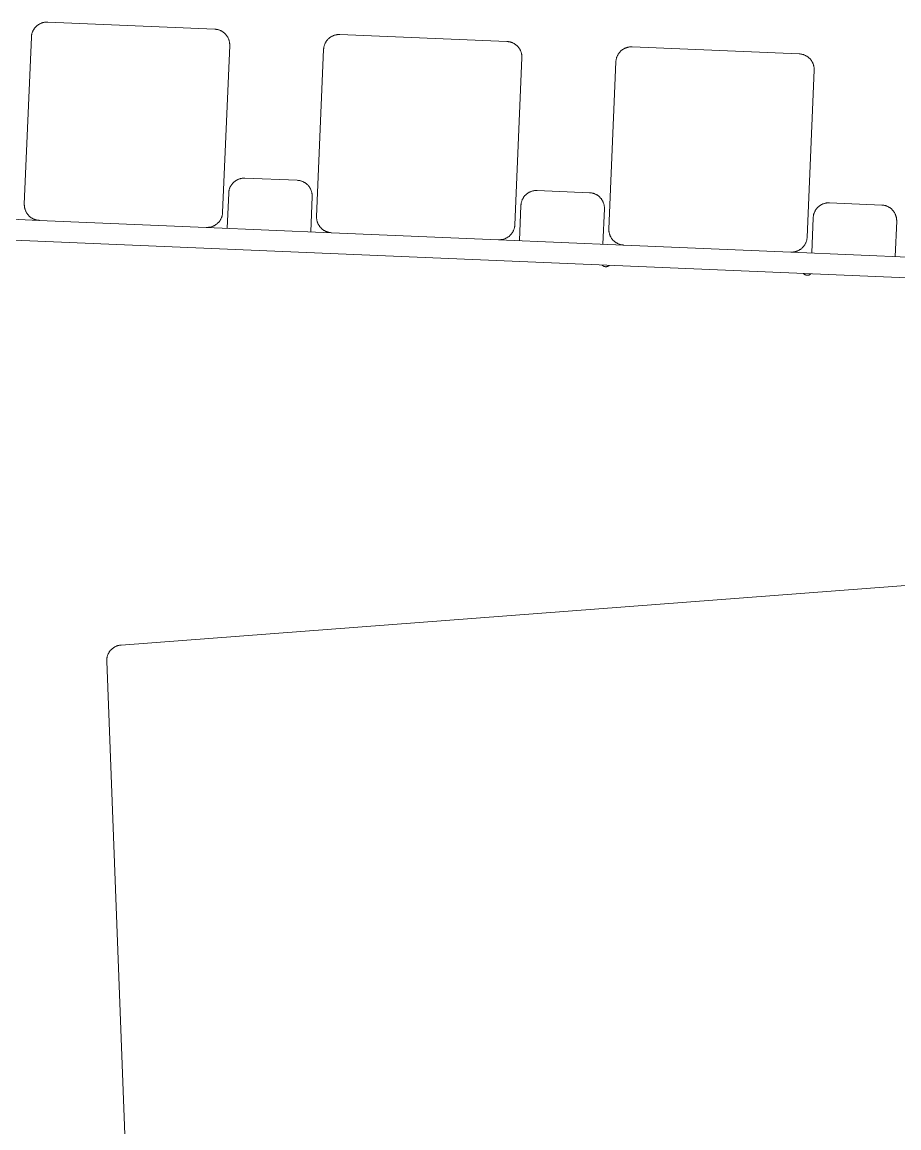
# Model space of a CAD drawing. Header units: inches. Extents: x -12 to 193, y -19 to 105.
# Drawn here: x 174.44 to 181.04, y 96.59 to 104.93 of the extents above; entities that cross this region are included whole.
import ezdxf

# ---------------------------------------------------------------- set-up
doc = ezdxf.new("R2010")
doc.units = ezdxf.units.IN
doc.layers.add('ZANO_R', color=7, linetype='Continuous', lineweight=0)

msp = doc.modelspace()

# ---------------------------------------------------------------- linework, layer by layer
at = {"layer": 'ZANO_R'}
for p, q in [((174.53592, 104.88572), (174.53864, 104.88869)), ((174.53864, 104.88869), (174.54147, 104.89156)), ((174.54147, 104.89156), (174.54439, 104.89434)), ((174.54439, 104.89434), (174.54741, 104.89702)), ((174.54741, 104.89702), (174.55051, 104.89959)), ((174.55051, 104.89959), (174.5537, 104.90206)), ((174.5537, 104.90206), (174.55698, 104.90442)), ((174.55698, 104.90442), (174.56033, 104.90666)), ((174.56033, 104.90666), (174.56376, 104.90878)), ((174.56376, 104.90878), (174.56725, 104.91079)), ((174.56725, 104.91079), (174.57082, 104.91268)), ((174.57082, 104.91268), (174.57445, 104.91444)), ((174.57445, 104.91444), (174.57813, 104.91608)), ((174.57813, 104.91608), (174.58187, 104.9176)), ((174.58187, 104.9176), (174.58566, 104.91898)), ((174.58566, 104.91898), (174.58949, 104.92024)), ((174.58949, 104.92024), (174.59336, 104.92136)), ((174.59336, 104.92136), (174.59727, 104.92235)), ((174.59727, 104.92235), (174.60121, 104.92321)), ((174.60121, 104.92321), (174.60518, 104.92393)), ((174.60518, 104.92393), (174.60917, 104.92451)), ((174.60917, 104.92451), (174.61318, 104.92496)), ((174.61318, 104.92496), (174.6172, 104.92527)), ((174.6172, 104.92527), (174.62123, 104.92544)), ((174.62123, 104.92544), (174.62526, 104.92548)), ((174.62526, 104.92548), (174.62929, 104.92538)), ((174.62929, 104.92538), (175.88801, 104.87218)), ((174.4531, 103.55364), (174.5063, 104.81236)), ((174.5063, 104.81236), (174.50654, 104.81639)), ((174.50654, 104.81639), (174.50692, 104.8204)), ((174.50692, 104.8204), (174.50743, 104.8244)), ((174.50743, 104.8244), (174.50808, 104.82838)), ((174.50808, 104.82838), (174.50887, 104.83234)), ((174.50887, 104.83234), (174.50979, 104.83627)), ((174.50979, 104.83627), (174.51084, 104.84016)), ((174.51084, 104.84016), (174.51202, 104.84401)), ((174.51202, 104.84401), (174.51334, 104.84783)), ((174.51334, 104.84783), (174.51479, 104.85159)), ((174.51479, 104.85159), (174.51636, 104.85531)), ((174.51636, 104.85531), (174.51806, 104.85896)), ((174.51806, 104.85896), (174.51988, 104.86256)), ((174.51988, 104.86256), (174.52183, 104.86609)), ((174.52183, 104.86609), (174.52389, 104.86956)), ((174.52389, 104.86956), (174.52607, 104.87295)), ((174.52607, 104.87295), (174.52837, 104.87627)), ((174.52837, 104.87627), (174.53078, 104.8795)), ((174.53078, 104.8795), (174.53329, 104.88265)), ((174.53329, 104.88265), (174.53592, 104.88572)), ((175.88801, 104.87218), (175.89204, 104.87194)), ((175.89204, 104.87194), (175.89605, 104.87156)), ((175.89605, 104.87156), (175.90005, 104.87105)), ((175.90005, 104.87105), (175.90403, 104.8704)), ((175.90403, 104.8704), (175.90799, 104.86962)), ((175.90799, 104.86962), (175.91192, 104.8687)), ((175.91192, 104.8687), (175.91581, 104.86764)), ((175.91581, 104.86764), (175.91966, 104.86646)), ((175.91966, 104.86646), (175.92348, 104.86514)), ((175.92348, 104.86514), (175.92724, 104.8637)), ((175.92724, 104.8637), (175.93096, 104.86212)), ((175.93096, 104.86212), (175.93461, 104.86042)), ((175.93461, 104.86042), (175.93821, 104.8586)), ((175.93821, 104.8586), (175.94174, 104.85666)), ((175.94174, 104.85666), (175.94521, 104.85459)), ((175.94521, 104.85459), (175.9486, 104.85241)), ((175.9486, 104.85241), (175.95192, 104.85011)), ((175.95192, 104.85011), (175.95515, 104.84771)), ((175.95515, 104.84771), (175.9583, 104.84519)), ((175.9583, 104.84519), (175.96137, 104.84257)), ((175.96137, 104.84257), (175.96434, 104.83984)), ((175.96434, 104.83984), (175.96721, 104.83701)), ((175.96721, 104.83701), (175.96999, 104.83409)), ((175.96999, 104.83409), (175.97267, 104.83107)), ((175.97267, 104.83107), (175.97524, 104.82797)), ((175.97524, 104.82797), (175.97771, 104.82478)), ((175.97771, 104.82478), (175.98007, 104.8215)), ((175.98007, 104.8215), (175.98231, 104.81815)), ((175.98231, 104.81815), (175.98443, 104.81472)), ((175.98443, 104.81472), (175.98644, 104.81123)), ((175.98644, 104.81123), (175.98833, 104.80766)), ((175.98833, 104.80766), (175.99009, 104.80404)), ((176.75016, 104.80392), (176.75327, 104.80649)), ((176.75327, 104.80649), (176.75646, 104.80896)), ((176.75646, 104.80896), (176.75973, 104.81132)), ((176.75973, 104.81132), (176.76309, 104.81356)), ((176.76309, 104.81356), (176.76651, 104.81568)), ((176.76651, 104.81568), (176.77001, 104.81769)), ((176.77001, 104.81769), (176.77358, 104.81958)), ((176.77358, 104.81958), (176.7772, 104.82134)), ((176.7772, 104.82134), (176.78089, 104.82298)), ((176.78089, 104.82298), (176.78462, 104.8245)), ((176.78462, 104.8245), (176.78841, 104.82588)), ((176.78841, 104.82588), (176.79225, 104.82714)), ((176.79225, 104.82714), (176.79612, 104.82826)), ((176.79612, 104.82826), (176.80003, 104.82925)), ((176.80003, 104.82925), (176.80397, 104.83011)), ((176.80397, 104.83011), (176.80794, 104.83083)), ((176.80794, 104.83083), (176.81193, 104.83141)), ((176.81193, 104.83141), (176.81594, 104.83186)), ((176.81594, 104.83186), (176.81996, 104.83217)), ((176.81996, 104.83217), (176.82399, 104.83235)), ((176.82399, 104.83235), (176.82802, 104.83238)), ((176.82802, 104.83238), (176.83205, 104.83228)), ((176.83205, 104.83228), (178.09077, 104.77908)), ((176.00103, 104.74919), (175.94783, 103.49047)), ((175.99009, 104.80404), (175.99173, 104.80035)), ((175.99173, 104.80035), (175.99325, 104.79661)), ((175.99325, 104.79661), (175.99463, 104.79283)), ((175.99463, 104.79283), (175.99589, 104.78899)), ((175.99589, 104.78899), (175.99701, 104.78512)), ((175.99701, 104.78512), (175.998, 104.78121)), ((175.998, 104.78121), (175.99886, 104.77727)), ((175.99886, 104.77727), (175.99958, 104.7733)), ((175.99958, 104.7733), (176.00016, 104.76931)), ((176.00016, 104.76931), (176.00061, 104.7653)), ((176.00061, 104.7653), (176.00092, 104.76128)), ((176.00092, 104.76128), (176.0011, 104.75725)), ((176.00113, 104.75322), (176.00103, 104.74919)), ((176.0011, 104.75725), (176.00113, 104.75322)), ((176.70906, 104.71926), (176.7093, 104.72329)), ((176.7093, 104.72329), (176.70967, 104.7273)), ((176.70967, 104.7273), (176.71019, 104.7313)), ((176.71019, 104.7313), (176.71084, 104.73528)), ((176.71084, 104.73528), (176.71162, 104.73924)), ((176.71162, 104.73924), (176.71254, 104.74317)), ((176.71254, 104.74317), (176.71359, 104.74706)), ((176.71359, 104.74706), (176.71478, 104.75091)), ((176.71478, 104.75091), (176.7161, 104.75473)), ((176.7161, 104.75473), (176.71754, 104.75849)), ((176.71754, 104.75849), (176.71912, 104.76221)), ((176.71912, 104.76221), (176.72082, 104.76586)), ((176.72082, 104.76586), (176.72264, 104.76946)), ((176.72264, 104.76946), (176.72458, 104.77299)), ((176.72458, 104.77299), (176.72665, 104.77646)), ((176.72665, 104.77646), (176.72883, 104.77985)), ((176.72883, 104.77985), (176.73113, 104.78317)), ((176.73113, 104.78317), (176.73353, 104.7864)), ((176.73353, 104.7864), (176.73605, 104.78955)), ((176.73605, 104.78955), (176.73867, 104.79262)), ((176.73867, 104.79262), (176.7414, 104.79559)), ((176.7414, 104.79559), (176.74423, 104.79846)), ((176.74423, 104.79846), (176.74715, 104.80124)), ((176.74715, 104.80124), (176.75016, 104.80392)), ((178.09077, 104.77908), (178.09479, 104.77884)), ((178.09479, 104.77884), (178.09881, 104.77846)), ((178.09881, 104.77846), (178.10281, 104.77795)), ((178.10281, 104.77795), (178.10679, 104.7773)), ((178.10679, 104.7773), (178.11075, 104.77652)), ((178.11075, 104.77652), (178.11467, 104.7756)), ((178.11467, 104.7756), (178.11857, 104.77454)), ((178.11857, 104.77454), (178.12242, 104.77336)), ((178.12242, 104.77336), (178.12623, 104.77204)), ((178.12623, 104.77204), (178.13, 104.7706)), ((178.13, 104.7706), (178.13371, 104.76902)), ((178.13371, 104.76902), (178.13737, 104.76732)), ((178.13737, 104.76732), (178.14097, 104.7655)), ((178.14097, 104.7655), (178.1445, 104.76356)), ((178.1445, 104.76356), (178.14796, 104.76149)), ((178.14796, 104.76149), (178.15136, 104.75931)), ((178.15136, 104.75931), (178.15467, 104.75701)), ((178.15467, 104.75701), (178.15791, 104.75461)), ((178.15791, 104.75461), (178.16106, 104.75209)), ((178.16106, 104.75209), (178.16412, 104.74947)), ((178.16412, 104.74947), (178.16709, 104.74674)), ((178.16709, 104.74674), (178.16997, 104.74391)), ((178.16997, 104.74391), (178.17275, 104.74099)), ((178.17275, 104.74099), (178.17543, 104.73797)), ((178.17543, 104.73797), (178.178, 104.73487)), ((178.178, 104.73487), (178.18047, 104.73168)), ((178.18047, 104.73168), (178.18282, 104.7284)), ((178.18282, 104.7284), (178.18506, 104.72505)), ((178.18506, 104.72505), (178.18719, 104.72162)), ((178.18719, 104.72162), (178.1892, 104.71813)), ((178.96584, 104.72046), (178.96927, 104.72258)), ((178.96927, 104.72258), (178.97277, 104.72459)), ((178.97277, 104.72459), (178.97633, 104.72648)), ((178.97633, 104.72648), (178.97996, 104.72824)), ((178.97996, 104.72824), (178.98364, 104.72988)), ((178.98364, 104.72988), (178.98738, 104.7314)), ((178.98738, 104.7314), (178.99117, 104.73278)), ((178.99117, 104.73278), (178.995, 104.73404)), ((178.995, 104.73404), (178.99888, 104.73516)), ((178.99888, 104.73516), (179.00279, 104.73615)), ((179.00279, 104.73615), (179.00673, 104.73701)), ((179.00673, 104.73701), (179.01069, 104.73773)), ((179.01069, 104.73773), (179.01468, 104.73831)), ((179.01468, 104.73831), (179.01869, 104.73876)), ((179.01869, 104.73876), (179.02271, 104.73907)), ((179.02271, 104.73907), (179.02674, 104.73925)), ((179.02674, 104.73925), (179.03078, 104.73928)), ((179.03078, 104.73928), (179.03481, 104.73918)), ((179.03481, 104.73918), (180.29353, 104.68598)), ((176.65586, 103.46054), (176.70906, 104.71926)), ((178.20379, 104.65609), (178.15059, 103.39737)), ((178.1892, 104.71813), (178.19109, 104.71456)), ((178.19109, 104.71456), (178.19285, 104.71094)), ((178.19285, 104.71094), (178.19449, 104.70725)), ((178.19449, 104.70725), (178.196, 104.70351)), ((178.196, 104.70351), (178.19739, 104.69973)), ((178.19739, 104.69973), (178.19864, 104.69589)), ((178.19864, 104.69589), (178.19977, 104.69202)), ((178.19977, 104.69202), (178.20076, 104.68811)), ((178.20076, 104.68811), (178.20161, 104.68417)), ((178.20161, 104.68417), (178.20233, 104.6802)), ((178.20233, 104.6802), (178.20292, 104.67621)), ((178.20292, 104.67621), (178.20337, 104.6722)), ((178.20337, 104.6722), (178.20368, 104.66818)), ((178.20368, 104.66818), (178.20385, 104.66415)), ((178.20389, 104.66012), (178.20379, 104.65609)), ((178.20385, 104.66415), (178.20389, 104.66012)), ((178.91243, 104.6342), (178.91294, 104.6382)), ((178.91294, 104.6382), (178.91359, 104.64218)), ((178.91359, 104.64218), (178.91438, 104.64614)), ((178.91438, 104.64614), (178.9153, 104.65007)), ((178.9153, 104.65007), (178.91635, 104.65396)), ((178.91635, 104.65396), (178.91754, 104.65781)), ((178.91754, 104.65781), (178.91885, 104.66163)), ((178.91885, 104.66163), (178.9203, 104.66539)), ((178.9203, 104.66539), (178.92187, 104.66911)), ((178.92187, 104.66911), (178.92357, 104.67276)), ((178.92357, 104.67276), (178.92539, 104.67636)), ((178.92539, 104.67636), (178.92734, 104.67989)), ((178.92734, 104.67989), (178.9294, 104.68336)), ((178.9294, 104.68336), (178.93159, 104.68675)), ((178.93159, 104.68675), (178.93388, 104.69007)), ((178.93388, 104.69007), (178.93629, 104.6933)), ((178.93629, 104.6933), (178.93881, 104.69645)), ((178.93881, 104.69645), (178.94143, 104.69952)), ((178.94143, 104.69952), (178.94416, 104.70249)), ((178.94416, 104.70249), (178.94698, 104.70536)), ((178.94698, 104.70536), (178.9499, 104.70814)), ((178.9499, 104.70814), (178.95292, 104.71082)), ((178.95292, 104.71082), (178.95603, 104.71339)), ((178.95603, 104.71339), (178.95922, 104.71586)), ((178.95922, 104.71586), (178.96249, 104.71822)), ((178.96249, 104.71822), (178.96584, 104.72046)), ((180.29353, 104.68598), (180.29755, 104.68574)), ((180.29755, 104.68574), (180.30157, 104.68536)), ((180.30157, 104.68536), (180.30557, 104.68485)), ((180.30557, 104.68485), (180.30955, 104.6842)), ((180.30955, 104.6842), (180.3135, 104.68342)), ((180.3135, 104.68342), (180.31743, 104.6825)), ((180.31743, 104.6825), (180.32132, 104.68144)), ((180.32132, 104.68144), (180.32518, 104.68026)), ((180.32518, 104.68026), (180.32899, 104.67894)), ((180.32899, 104.67894), (180.33275, 104.6775)), ((180.33275, 104.6775), (180.33647, 104.67592)), ((180.33647, 104.67592), (180.34013, 104.67422)), ((180.34013, 104.67422), (180.34372, 104.6724)), ((180.34372, 104.6724), (180.34726, 104.67046)), ((180.34726, 104.67046), (180.35072, 104.66839)), ((180.35072, 104.66839), (180.35411, 104.66621)), ((180.35411, 104.66621), (180.35743, 104.66391)), ((180.35743, 104.66391), (180.36066, 104.66151)), ((180.36066, 104.66151), (180.36381, 104.65899)), ((180.36381, 104.65899), (180.36688, 104.65637)), ((180.36688, 104.65637), (180.36985, 104.65364)), ((180.36985, 104.65364), (180.37273, 104.65081)), ((180.37273, 104.65081), (180.37551, 104.64789)), ((180.37551, 104.64789), (180.37818, 104.64487)), ((180.37818, 104.64487), (180.38076, 104.64177)), ((180.38076, 104.64177), (180.38322, 104.63858)), ((180.38322, 104.63858), (180.38558, 104.6353)), ((178.85862, 103.36744), (178.91182, 104.62616)), ((178.91182, 104.62616), (178.91205, 104.63019)), ((178.91205, 104.63019), (178.91243, 104.6342)), ((180.40654, 104.56299), (180.35334, 103.30427)), ((180.38558, 104.6353), (180.38782, 104.63195)), ((180.38782, 104.63195), (180.38995, 104.62852)), ((180.38995, 104.62852), (180.39196, 104.62503)), ((180.39196, 104.62503), (180.39384, 104.62146)), ((180.39384, 104.62146), (180.39561, 104.61784)), ((180.39561, 104.61784), (180.39725, 104.61415)), ((180.39725, 104.61415), (180.39876, 104.61041)), ((180.39876, 104.61041), (180.40015, 104.60663)), ((180.40015, 104.60663), (180.4014, 104.60279)), ((180.4014, 104.60279), (180.40252, 104.59892)), ((180.40252, 104.59892), (180.40351, 104.59501)), ((180.40351, 104.59501), (180.40437, 104.59107)), ((180.40437, 104.59107), (180.40509, 104.5871)), ((180.40509, 104.5871), (180.40567, 104.58311)), ((180.40567, 104.58311), (180.40612, 104.5791)), ((180.40612, 104.5791), (180.40643, 104.57508)), ((180.40643, 104.57508), (180.40661, 104.57105)), ((180.40664, 104.56702), (180.40654, 104.56299)), ((180.40661, 104.57105), (180.40664, 104.56702)), ((176.03578, 103.72195), (176.03268, 103.71927)), ((176.03898, 103.72452), (176.03578, 103.72195)), ((176.04226, 103.72698), (176.03898, 103.72452)), ((176.04563, 103.72932), (176.04226, 103.72698)), ((176.04908, 103.73155), (176.04563, 103.72932)), ((176.0526, 103.73365), (176.04908, 103.73155)), ((176.05619, 103.73563), (176.0526, 103.73365)), ((176.05985, 103.73749), (176.05619, 103.73563)), ((176.06358, 103.73921), (176.05985, 103.73749)), ((176.06736, 103.74081), (176.06358, 103.73921)), ((176.07119, 103.74227), (176.06736, 103.74081)), ((176.07507, 103.7436), (176.07119, 103.74227)), ((176.079, 103.7448), (176.07507, 103.7436)), ((176.08296, 103.74585), (176.079, 103.7448)), ((176.08696, 103.74677), (176.08296, 103.74585)), ((176.09099, 103.74755), (176.08696, 103.74677)), ((176.09504, 103.74819), (176.09099, 103.74755)), ((176.09911, 103.74869), (176.09504, 103.74819)), ((176.1032, 103.74904), (176.09911, 103.74869)), ((176.1073, 103.74926), (176.1032, 103.74904)), ((176.1114, 103.74933), (176.1073, 103.74926)), ((176.1114, 103.74933), (176.11389, 103.7493)), ((176.11389, 103.7493), (176.11639, 103.74922)), ((176.50974, 103.7326), (176.11639, 103.74922)), ((176.51376, 103.73236), (176.50974, 103.7326)), ((176.51778, 103.73198), (176.51376, 103.73236)), ((176.52178, 103.73147), (176.51778, 103.73198)), ((176.52576, 103.73082), (176.52178, 103.73147)), ((176.52971, 103.73004), (176.52576, 103.73082)), ((176.53364, 103.72912), (176.52971, 103.73004)), ((176.53753, 103.72806), (176.53364, 103.72912)), ((176.54139, 103.72688), (176.53753, 103.72806)), ((176.5452, 103.72556), (176.54139, 103.72688)), ((176.54897, 103.72412), (176.5452, 103.72556)), ((176.55268, 103.72254), (176.54897, 103.72412)), ((176.55634, 103.72084), (176.55268, 103.72254)), ((176.55993, 103.71902), (176.55634, 103.72084)), ((175.99364, 103.6403), (175.99339, 103.63621)), ((175.99403, 103.64439), (175.99364, 103.6403)), ((175.99455, 103.64846), (175.99403, 103.64439)), ((175.99522, 103.6525), (175.99455, 103.64846)), ((175.99603, 103.65653), (175.99522, 103.6525)), ((175.99698, 103.66052), (175.99603, 103.65653)), ((175.99807, 103.66447), (175.99698, 103.66052)), ((175.99929, 103.66839), (175.99807, 103.66447)), ((176.00065, 103.67226), (175.99929, 103.66839)), ((176.00214, 103.67608), (176.00065, 103.67226)), ((176.00377, 103.67985), (176.00214, 103.67608)), ((176.00552, 103.68356), (176.00377, 103.67985)), ((176.0074, 103.68721), (176.00552, 103.68356)), ((176.00941, 103.69079), (176.0074, 103.68721)), ((176.01154, 103.69429), (176.00941, 103.69079)), ((176.01379, 103.69772), (176.01154, 103.69429)), ((176.01616, 103.70107), (176.01379, 103.69772)), ((176.01864, 103.70434), (176.01616, 103.70107)), ((176.02124, 103.70752), (176.01864, 103.70434)), ((176.02394, 103.7106), (176.02124, 103.70752)), ((176.02675, 103.71359), (176.02394, 103.7106)), ((176.02967, 103.71648), (176.02675, 103.71359)), ((176.03268, 103.71927), (176.02967, 103.71648)), ((176.56347, 103.71707), (176.55993, 103.71902)), ((176.56693, 103.71501), (176.56347, 103.71707)), ((176.57032, 103.71283), (176.56693, 103.71501)), ((176.57364, 103.71053), (176.57032, 103.71283)), ((176.57687, 103.70812), (176.57364, 103.71053)), ((176.58003, 103.70561), (176.57687, 103.70812)), ((176.58309, 103.70298), (176.58003, 103.70561)), ((176.58606, 103.70026), (176.58309, 103.70298)), ((176.58894, 103.69743), (176.58606, 103.70026)), ((176.59172, 103.69451), (176.58894, 103.69743)), ((176.5944, 103.69149), (176.59172, 103.69451)), ((176.59697, 103.68839), (176.5944, 103.69149)), ((176.59943, 103.6852), (176.59697, 103.68839)), ((176.60179, 103.68192), (176.59943, 103.6852)), ((176.60403, 103.67857), (176.60179, 103.68192)), ((176.60616, 103.67514), (176.60403, 103.67857)), ((176.60817, 103.67165), (176.60616, 103.67514)), ((176.61005, 103.66808), (176.60817, 103.67165)), ((176.61182, 103.66446), (176.61005, 103.66808)), ((176.61346, 103.66077), (176.61182, 103.66446)), ((176.61497, 103.65703), (176.61346, 103.66077)), ((176.61636, 103.65325), (176.61497, 103.65703)), ((176.61761, 103.64941), (176.61636, 103.65325)), ((176.61873, 103.64554), (176.61761, 103.64941)), ((176.61972, 103.64163), (176.61873, 103.64554)), ((176.62058, 103.63769), (176.61972, 103.64163)), ((176.6213, 103.63372), (176.62058, 103.63769)), ((178.25183, 103.63845), (178.24839, 103.63622)), ((178.25536, 103.64055), (178.25183, 103.63845)), ((178.25895, 103.64253), (178.25536, 103.64055)), ((178.26261, 103.64439), (178.25895, 103.64253)), ((178.26633, 103.64611), (178.26261, 103.64439)), ((178.27011, 103.64771), (178.26633, 103.64611)), ((178.27395, 103.64917), (178.27011, 103.64771)), ((178.27783, 103.6505), (178.27395, 103.64917)), ((178.28175, 103.6517), (178.27783, 103.6505)), ((178.28572, 103.65275), (178.28175, 103.6517)), ((178.28972, 103.65367), (178.28572, 103.65275)), ((178.29374, 103.65445), (178.28972, 103.65367)), ((178.2978, 103.65509), (178.29374, 103.65445)), ((178.30187, 103.65559), (178.2978, 103.65509)), ((178.30596, 103.65594), (178.30187, 103.65559)), ((178.31005, 103.65616), (178.30596, 103.65594)), ((178.31416, 103.65623), (178.31005, 103.65616)), ((178.31416, 103.65623), (178.31665, 103.6562)), ((178.31665, 103.6562), (178.31914, 103.65612)), ((178.71249, 103.6395), (178.31914, 103.65612)), ((178.71652, 103.63926), (178.71249, 103.6395)), ((178.72053, 103.63888), (178.71652, 103.63926)), ((178.72453, 103.63837), (178.72053, 103.63888)), ((178.72851, 103.63772), (178.72453, 103.63837)), ((178.73247, 103.63694), (178.72851, 103.63772)), ((175.99339, 103.63621), (175.98218, 103.3708)), ((176.61154, 103.3442), (176.62275, 103.60961)), ((176.62189, 103.62973), (176.6213, 103.63372)), ((176.62233, 103.62572), (176.62189, 103.62973)), ((176.62265, 103.6217), (176.62233, 103.62572)), ((176.62282, 103.61767), (176.62265, 103.6217)), ((176.62275, 103.60961), (176.62286, 103.61364)), ((176.62286, 103.61364), (176.62282, 103.61767)), ((178.19731, 103.55536), (178.19678, 103.55129)), ((178.19798, 103.5594), (178.19731, 103.55536)), ((178.19879, 103.56343), (178.19798, 103.5594)), ((178.19974, 103.56742), (178.19879, 103.56343)), ((178.20082, 103.57137), (178.19974, 103.56742)), ((178.20205, 103.57529), (178.20082, 103.57137)), ((178.20341, 103.57916), (178.20205, 103.57529)), ((178.2049, 103.58298), (178.20341, 103.57916)), ((178.20652, 103.58675), (178.2049, 103.58298)), ((178.20828, 103.59046), (178.20652, 103.58675)), ((178.21016, 103.59411), (178.20828, 103.59046)), ((178.21217, 103.59769), (178.21016, 103.59411)), ((178.2143, 103.60119), (178.21217, 103.59769)), ((178.21655, 103.60462), (178.2143, 103.60119)), ((178.21892, 103.60797), (178.21655, 103.60462)), ((178.2214, 103.61124), (178.21892, 103.60797)), ((178.224, 103.61442), (178.2214, 103.61124)), ((178.2267, 103.6175), (178.224, 103.61442)), ((178.22951, 103.62049), (178.2267, 103.6175)), ((178.23242, 103.62338), (178.22951, 103.62049)), ((178.23543, 103.62617), (178.23242, 103.62338)), ((178.23854, 103.62885), (178.23543, 103.62617)), ((178.24174, 103.63142), (178.23854, 103.62885)), ((178.24502, 103.63388), (178.24174, 103.63142)), ((178.24839, 103.63622), (178.24502, 103.63388)), ((178.7364, 103.63602), (178.73247, 103.63694)), ((178.74029, 103.63496), (178.7364, 103.63602)), ((178.74415, 103.63378), (178.74029, 103.63496)), ((178.74796, 103.63246), (178.74415, 103.63378)), ((178.75172, 103.63102), (178.74796, 103.63246)), ((178.75544, 103.62944), (178.75172, 103.63102)), ((178.75909, 103.62774), (178.75544, 103.62944)), ((178.76269, 103.62592), (178.75909, 103.62774)), ((178.76622, 103.62397), (178.76269, 103.62592)), ((178.76969, 103.62191), (178.76622, 103.62397)), ((178.77308, 103.61973), (178.76969, 103.62191)), ((178.7764, 103.61743), (178.77308, 103.61973)), ((178.77963, 103.61502), (178.7764, 103.61743)), ((178.78278, 103.61251), (178.77963, 103.61502)), ((178.78585, 103.60988), (178.78278, 103.61251)), ((178.78882, 103.60716), (178.78585, 103.60988)), ((178.7917, 103.60433), (178.78882, 103.60716)), ((178.79447, 103.60141), (178.7917, 103.60433)), ((178.79715, 103.59839), (178.79447, 103.60141)), ((178.79972, 103.59529), (178.79715, 103.59839)), ((178.80219, 103.5921), (178.79972, 103.59529)), ((178.80455, 103.58882), (178.80219, 103.5921)), ((178.80679, 103.58547), (178.80455, 103.58882)), ((178.80891, 103.58204), (178.80679, 103.58547)), ((178.81092, 103.57855), (178.80891, 103.58204)), ((178.81281, 103.57498), (178.81092, 103.57855)), ((178.81457, 103.57136), (178.81281, 103.57498)), ((178.81621, 103.56767), (178.81457, 103.57136)), ((178.81773, 103.56393), (178.81621, 103.56767)), ((178.81911, 103.56015), (178.81773, 103.56393)), ((178.82037, 103.55631), (178.81911, 103.56015)), ((178.82149, 103.55244), (178.82037, 103.55631)), ((180.47287, 103.55461), (180.46909, 103.55301)), ((180.4767, 103.55607), (180.47287, 103.55461)), ((180.48058, 103.5574), (180.4767, 103.55607)), ((180.48451, 103.5586), (180.48058, 103.5574)), ((180.48847, 103.55965), (180.48451, 103.5586)), ((180.49247, 103.56057), (180.48847, 103.55965)), ((180.4965, 103.56135), (180.49247, 103.56057)), ((180.50055, 103.56199), (180.4965, 103.56135)), ((180.50463, 103.56249), (180.50055, 103.56199)), ((180.50871, 103.56284), (180.50463, 103.56249)), ((180.51281, 103.56306), (180.50871, 103.56284)), ((180.51691, 103.56313), (180.51281, 103.56306)), ((180.51691, 103.56313), (180.51941, 103.5631)), ((180.51941, 103.5631), (180.5219, 103.56302)), ((180.91525, 103.5464), (180.5219, 103.56302)), ((174.5635, 103.43076), (173.6247, 103.47044)), ((174.453, 103.54961), (174.4531, 103.55364)), ((174.45304, 103.54558), (174.453, 103.54961)), ((174.45321, 103.54155), (174.45304, 103.54558)), ((174.45352, 103.53753), (174.45321, 103.54155)), ((174.45397, 103.53352), (174.45352, 103.53753)), ((174.45456, 103.52953), (174.45397, 103.53352)), ((174.45528, 103.52556), (174.45456, 103.52953)), ((174.45613, 103.52162), (174.45528, 103.52556)), ((174.45712, 103.51771), (174.45613, 103.52162)), ((174.45825, 103.51384), (174.45712, 103.51771)), ((174.4595, 103.51001), (174.45825, 103.51384)), ((174.46088, 103.50622), (174.4595, 103.51001)), ((174.4624, 103.50248), (174.46088, 103.50622)), ((174.46404, 103.4988), (174.4624, 103.50248)), ((174.4658, 103.49517), (174.46404, 103.4988)), ((174.46769, 103.4916), (174.4658, 103.49517)), ((174.4697, 103.48811), (174.46769, 103.4916)), ((174.47182, 103.48468), (174.4697, 103.48811)), ((174.47407, 103.48133), (174.47182, 103.48468)), ((174.47642, 103.47805), (174.47407, 103.48133)), ((174.47889, 103.47486), (174.47642, 103.47805)), ((174.48146, 103.47176), (174.47889, 103.47486)), ((174.48414, 103.46874), (174.48146, 103.47176)), ((175.94527, 103.47049), (175.94435, 103.46656)), ((175.94605, 103.47445), (175.94527, 103.47049)), ((175.9467, 103.47843), (175.94605, 103.47445)), ((175.94721, 103.48243), (175.9467, 103.47843)), ((175.94759, 103.48644), (175.94721, 103.48243)), ((175.94783, 103.49047), (175.94759, 103.48644)), ((178.19615, 103.54311), (178.18493, 103.2777)), ((178.1964, 103.5472), (178.19615, 103.54311)), ((178.19678, 103.55129), (178.1964, 103.5472)), ((178.81429, 103.2511), (178.82551, 103.51651)), ((178.82248, 103.54853), (178.82149, 103.55244)), ((178.82334, 103.54459), (178.82248, 103.54853)), ((178.82406, 103.54062), (178.82334, 103.54459)), ((178.82464, 103.53663), (178.82406, 103.54062)), ((178.82509, 103.53262), (178.82464, 103.53663)), ((178.8254, 103.5286), (178.82509, 103.53262)), ((178.82558, 103.52457), (178.8254, 103.5286)), ((178.82551, 103.51651), (178.82561, 103.52054)), ((178.82561, 103.52054), (178.82558, 103.52457)), ((180.40155, 103.47033), (180.40074, 103.4663)), ((180.40249, 103.47432), (180.40155, 103.47033)), ((180.40358, 103.47827), (180.40249, 103.47432)), ((180.4048, 103.48219), (180.40358, 103.47827)), ((180.40616, 103.48606), (180.4048, 103.48219)), ((180.40766, 103.48988), (180.40616, 103.48606)), ((180.40928, 103.49365), (180.40766, 103.48988)), ((180.41103, 103.49736), (180.40928, 103.49365)), ((180.41292, 103.50101), (180.41103, 103.49736)), ((180.41492, 103.50459), (180.41292, 103.50101)), ((180.41705, 103.50809), (180.41492, 103.50459)), ((180.4193, 103.51152), (180.41705, 103.50809)), ((180.42167, 103.51487), (180.4193, 103.51152)), ((180.42416, 103.51814), (180.42167, 103.51487)), ((180.42675, 103.52132), (180.42416, 103.51814)), ((180.42946, 103.5244), (180.42675, 103.52132)), ((180.43227, 103.52739), (180.42946, 103.5244)), ((180.43518, 103.53028), (180.43227, 103.52739)), ((180.43819, 103.53307), (180.43518, 103.53028)), ((180.44129, 103.53575), (180.43819, 103.53307)), ((180.44449, 103.53832), (180.44129, 103.53575)), ((180.44778, 103.54078), (180.44449, 103.53832)), ((180.45114, 103.54312), (180.44778, 103.54078)), ((180.45459, 103.54535), (180.45114, 103.54312)), ((180.45811, 103.54745), (180.45459, 103.54535)), ((180.46171, 103.54943), (180.45811, 103.54745)), ((180.46537, 103.55129), (180.46171, 103.54943)), ((180.46909, 103.55301), (180.46537, 103.55129)), ((180.91928, 103.54616), (180.91525, 103.5464)), ((180.92329, 103.54578), (180.91928, 103.54616)), ((180.92729, 103.54527), (180.92329, 103.54578)), ((180.93127, 103.54462), (180.92729, 103.54527)), ((180.93523, 103.54384), (180.93127, 103.54462)), ((180.93915, 103.54292), (180.93523, 103.54384)), ((180.94305, 103.54186), (180.93915, 103.54292)), ((180.9469, 103.54068), (180.94305, 103.54186)), ((180.95071, 103.53936), (180.9469, 103.54068)), ((180.95448, 103.53792), (180.95071, 103.53936)), ((180.95819, 103.53634), (180.95448, 103.53792)), ((180.96185, 103.53464), (180.95819, 103.53634)), ((180.96545, 103.53282), (180.96185, 103.53464)), ((180.96898, 103.53087), (180.96545, 103.53282)), ((180.97244, 103.52881), (180.96898, 103.53087)), ((180.97584, 103.52663), (180.97244, 103.52881)), ((180.97915, 103.52433), (180.97584, 103.52663)), ((180.98239, 103.52192), (180.97915, 103.52433)), ((180.98554, 103.51941), (180.98239, 103.52192)), ((180.9886, 103.51678), (180.98554, 103.51941)), ((180.99157, 103.51406), (180.9886, 103.51678)), ((180.99445, 103.51123), (180.99157, 103.51406)), ((180.99723, 103.50831), (180.99445, 103.51123)), ((180.99991, 103.50529), (180.99723, 103.50831)), ((181.00248, 103.50219), (180.99991, 103.50529)), ((181.00495, 103.499), (181.00248, 103.50219)), ((181.0073, 103.49572), (181.00495, 103.499)), ((181.00954, 103.49237), (181.0073, 103.49572)), ((181.01167, 103.48894), (181.00954, 103.49237)), ((181.01368, 103.48545), (181.01167, 103.48894)), ((181.01557, 103.48188), (181.01368, 103.48545)), ((181.01733, 103.47826), (181.01557, 103.48188)), ((181.01897, 103.47457), (181.01733, 103.47826)), ((181.02048, 103.47083), (181.01897, 103.47457)), ((181.02187, 103.46705), (181.02048, 103.47083)), ((188.75938, 102.67315), (170.4293, 103.44787)), ((174.48692, 103.46582), (174.48414, 103.46874)), ((174.48979, 103.46299), (174.48692, 103.46582)), ((174.49277, 103.46027), (174.48979, 103.46299)), ((174.49583, 103.45764), (174.49277, 103.46027)), ((174.49898, 103.45513), (174.49583, 103.45764)), ((174.50222, 103.45272), (174.49898, 103.45513)), ((174.50553, 103.45042), (174.50222, 103.45272)), ((174.50892, 103.44824), (174.50553, 103.45042)), ((174.51239, 103.44618), (174.50892, 103.44824)), ((174.51592, 103.44423), (174.51239, 103.44618)), ((174.51952, 103.44241), (174.51592, 103.44423)), ((174.52318, 103.44071), (174.51952, 103.44241)), ((174.52689, 103.43914), (174.52318, 103.44071)), ((174.53066, 103.43769), (174.52689, 103.43914)), ((174.53447, 103.43637), (174.53066, 103.43769)), ((174.53832, 103.43519), (174.53447, 103.43637)), ((174.54222, 103.43413), (174.53832, 103.43519)), ((174.54614, 103.43322), (174.54222, 103.43413)), ((174.5501, 103.43243), (174.54614, 103.43322)), ((174.55408, 103.43178), (174.5501, 103.43243)), ((174.55808, 103.43127), (174.55408, 103.43178)), ((174.56209, 103.43089), (174.55808, 103.43127)), ((174.56612, 103.43065), (174.56209, 103.43089)), ((175.82484, 103.37745), (174.56612, 103.43065)), ((175.87969, 103.38839), (175.876, 103.38675)), ((175.88331, 103.39015), (175.87969, 103.38839)), ((175.88688, 103.39204), (175.88331, 103.39015)), ((175.89037, 103.39405), (175.88688, 103.39204)), ((175.8938, 103.39617), (175.89037, 103.39405)), ((175.89715, 103.39842), (175.8938, 103.39617)), ((175.90043, 103.40077), (175.89715, 103.39842)), ((175.90362, 103.40324), (175.90043, 103.40077)), ((175.90672, 103.40581), (175.90362, 103.40324)), ((175.90974, 103.40849), (175.90672, 103.40581)), ((175.91266, 103.41127), (175.90974, 103.40849)), ((175.91549, 103.41414), (175.91266, 103.41127)), ((175.91822, 103.41712), (175.91549, 103.41414)), ((175.92084, 103.42018), (175.91822, 103.41712)), ((175.92336, 103.42333), (175.92084, 103.42018)), ((175.92576, 103.42657), (175.92336, 103.42333)), ((175.92806, 103.42988), (175.92576, 103.42657)), ((175.93024, 103.43327), (175.92806, 103.42988)), ((175.93231, 103.43674), (175.93024, 103.43327)), ((175.93425, 103.44027), (175.93231, 103.43674)), ((175.93607, 103.44387), (175.93425, 103.44027)), ((175.93777, 103.44753), (175.93607, 103.44387)), ((175.93935, 103.45124), (175.93777, 103.44753)), ((175.94079, 103.455), (175.93935, 103.45124)), ((175.94211, 103.45882), (175.94079, 103.455)), ((175.94329, 103.46267), (175.94211, 103.45882)), ((175.94435, 103.46656), (175.94329, 103.46267)), ((176.65576, 103.45651), (176.65586, 103.46054)), ((176.65579, 103.45248), (176.65576, 103.45651)), ((176.65597, 103.44845), (176.65579, 103.45248)), ((176.65628, 103.44443), (176.65597, 103.44845)), ((176.65673, 103.44042), (176.65628, 103.44443)), ((176.65731, 103.43643), (176.65673, 103.44042)), ((176.65803, 103.43246), (176.65731, 103.43643)), ((176.65889, 103.42852), (176.65803, 103.43246)), ((176.65988, 103.42461), (176.65889, 103.42852)), ((176.661, 103.42074), (176.65988, 103.42461)), ((176.66226, 103.41691), (176.661, 103.42074)), ((176.66364, 103.41312), (176.66226, 103.41691)), ((176.66515, 103.40938), (176.66364, 103.41312)), ((176.66679, 103.4057), (176.66515, 103.40938)), ((176.66856, 103.40207), (176.66679, 103.4057)), ((176.67045, 103.3985), (176.66856, 103.40207)), ((176.67245, 103.39501), (176.67045, 103.3985)), ((176.67458, 103.39158), (176.67245, 103.39501)), ((176.67682, 103.38823), (176.67458, 103.39158)), ((176.67918, 103.38495), (176.67682, 103.38823)), ((178.14997, 103.38933), (178.14946, 103.38533)), ((178.15035, 103.39334), (178.14997, 103.38933)), ((178.15059, 103.39737), (178.15035, 103.39334)), ((180.39891, 103.45001), (180.38769, 103.1846)), ((180.39915, 103.4541), (180.39891, 103.45001)), ((180.39954, 103.45819), (180.39915, 103.4541)), ((180.40007, 103.46226), (180.39954, 103.45819)), ((180.40074, 103.4663), (180.40007, 103.46226)), ((181.01705, 103.158), (181.02827, 103.42341)), ((181.02312, 103.46321), (181.02187, 103.46705)), ((181.02425, 103.45934), (181.02312, 103.46321)), ((181.02524, 103.45543), (181.02425, 103.45934)), ((181.02609, 103.45149), (181.02524, 103.45543)), ((181.02681, 103.44752), (181.02609, 103.45149)), ((181.0274, 103.44353), (181.02681, 103.44752)), ((181.02785, 103.43952), (181.0274, 103.44353)), ((181.02816, 103.4355), (181.02785, 103.43952)), ((181.02833, 103.43147), (181.02816, 103.4355)), ((181.02827, 103.42341), (181.02837, 103.42744)), ((181.02837, 103.42744), (181.02833, 103.43147)), ((175.82887, 103.37735), (175.82484, 103.37745)), ((176.76626, 103.33766), (175.82746, 103.37734)), ((175.8329, 103.37739), (175.82887, 103.37735)), ((175.83693, 103.37756), (175.8329, 103.37739)), ((175.84095, 103.37787), (175.83693, 103.37756)), ((175.84496, 103.37832), (175.84095, 103.37787)), ((175.84895, 103.37891), (175.84496, 103.37832)), ((175.85292, 103.37963), (175.84895, 103.37891)), ((175.85686, 103.38048), (175.85292, 103.37963)), ((175.86077, 103.38147), (175.85686, 103.38048)), ((175.86464, 103.3826), (175.86077, 103.38147)), ((175.86848, 103.38385), (175.86464, 103.3826)), ((175.87226, 103.38523), (175.86848, 103.38385)), ((175.876, 103.38675), (175.87226, 103.38523)), ((176.68164, 103.38176), (176.67918, 103.38495)), ((176.68422, 103.37866), (176.68164, 103.38176)), ((176.68689, 103.37564), (176.68422, 103.37866)), ((176.68967, 103.37272), (176.68689, 103.37564)), ((176.69255, 103.36989), (176.68967, 103.37272)), ((176.69552, 103.36717), (176.69255, 103.36989)), ((176.69859, 103.36454), (176.69552, 103.36717)), ((176.70174, 103.36203), (176.69859, 103.36454)), ((176.70497, 103.35962), (176.70174, 103.36203)), ((176.70829, 103.35732), (176.70497, 103.35962)), ((176.71168, 103.35514), (176.70829, 103.35732)), ((176.71515, 103.35308), (176.71168, 103.35514)), ((176.71868, 103.35113), (176.71515, 103.35308)), ((176.72228, 103.34931), (176.71868, 103.35113)), ((176.72593, 103.34761), (176.72228, 103.34931)), ((176.72965, 103.34604), (176.72593, 103.34761)), ((176.73341, 103.34459), (176.72965, 103.34604)), ((176.73722, 103.34327), (176.73341, 103.34459)), ((176.74108, 103.34209), (176.73722, 103.34327)), ((176.74497, 103.34104), (176.74108, 103.34209)), ((176.7489, 103.34012), (176.74497, 103.34104)), ((176.75285, 103.33933), (176.7489, 103.34012)), ((176.75683, 103.33868), (176.75285, 103.33933)), ((176.76083, 103.33817), (176.75683, 103.33868)), ((176.76485, 103.33779), (176.76083, 103.33817)), ((176.76888, 103.33755), (176.76485, 103.33779)), ((178.02759, 103.28435), (176.76888, 103.33755)), ((178.09991, 103.30532), (178.09656, 103.30307)), ((178.10318, 103.30767), (178.09991, 103.30532)), ((178.10638, 103.31014), (178.10318, 103.30767)), ((178.10948, 103.31271), (178.10638, 103.31014)), ((178.1125, 103.31539), (178.10948, 103.31271)), ((178.11542, 103.31817), (178.1125, 103.31539)), ((178.11825, 103.32104), (178.11542, 103.31817)), ((178.12097, 103.32402), (178.11825, 103.32104)), ((178.12359, 103.32708), (178.12097, 103.32402)), ((178.12611, 103.33023), (178.12359, 103.32708)), ((178.12852, 103.33347), (178.12611, 103.33023)), ((178.13082, 103.33678), (178.12852, 103.33347)), ((178.133, 103.34017), (178.13082, 103.33678)), ((178.13506, 103.34364), (178.133, 103.34017)), ((178.13701, 103.34717), (178.13506, 103.34364)), ((178.13883, 103.35077), (178.13701, 103.34717)), ((178.14053, 103.35443), (178.13883, 103.35077)), ((178.1421, 103.35814), (178.14053, 103.35443)), ((178.14355, 103.36191), (178.1421, 103.35814)), ((178.14486, 103.36572), (178.14355, 103.36191)), ((178.14605, 103.36957), (178.14486, 103.36572)), ((178.1471, 103.37347), (178.14605, 103.36957)), ((178.14802, 103.37739), (178.1471, 103.37347)), ((178.14881, 103.38135), (178.14802, 103.37739)), ((178.14946, 103.38533), (178.14881, 103.38135)), ((178.85851, 103.36341), (178.85862, 103.36744)), ((178.85855, 103.35938), (178.85851, 103.36341)), ((178.85872, 103.35535), (178.85855, 103.35938)), ((178.85904, 103.35133), (178.85872, 103.35535)), ((178.85948, 103.34732), (178.85904, 103.35133)), ((178.86007, 103.34333), (178.85948, 103.34732)), ((178.86079, 103.33936), (178.86007, 103.34333)), ((178.86165, 103.33542), (178.86079, 103.33936)), ((178.86264, 103.33151), (178.86165, 103.33542)), ((178.86376, 103.32764), (178.86264, 103.33151)), ((178.86501, 103.32381), (178.86376, 103.32764)), ((178.8664, 103.32002), (178.86501, 103.32381)), ((178.86791, 103.31628), (178.8664, 103.32002)), ((178.86955, 103.3126), (178.86791, 103.31628)), ((178.87132, 103.30897), (178.86955, 103.3126)), ((178.8732, 103.30541), (178.87132, 103.30897)), ((178.87521, 103.30191), (178.8732, 103.30541)), ((180.35334, 103.30427), (180.3531, 103.30024)), ((178.03163, 103.28425), (178.02759, 103.28435)), ((178.96901, 103.24456), (178.03021, 103.28424)), ((178.03566, 103.28429), (178.03163, 103.28425)), ((178.03969, 103.28446), (178.03566, 103.28429)), ((178.04371, 103.28477), (178.03969, 103.28446)), ((178.04772, 103.28522), (178.04371, 103.28477)), ((178.05171, 103.28581), (178.04772, 103.28522)), ((178.05568, 103.28653), (178.05171, 103.28581)), ((178.05962, 103.28738), (178.05568, 103.28653)), ((178.06353, 103.28837), (178.05962, 103.28738)), ((178.0674, 103.2895), (178.06353, 103.28837)), ((178.07123, 103.29075), (178.0674, 103.2895)), ((178.07502, 103.29213), (178.07123, 103.29075)), ((178.07876, 103.29365), (178.07502, 103.29213)), ((178.08244, 103.29529), (178.07876, 103.29365)), ((178.08607, 103.29705), (178.08244, 103.29529)), ((178.08963, 103.29894), (178.08607, 103.29705)), ((178.09313, 103.30095), (178.08963, 103.29894)), ((178.09656, 103.30307), (178.09313, 103.30095)), ((178.87734, 103.29848), (178.87521, 103.30191)), ((178.87958, 103.29513), (178.87734, 103.29848)), ((178.88193, 103.29185), (178.87958, 103.29513)), ((178.8844, 103.28866), (178.88193, 103.29185)), ((178.88697, 103.28556), (178.8844, 103.28866)), ((178.88965, 103.28254), (178.88697, 103.28556)), ((178.89243, 103.27962), (178.88965, 103.28254)), ((178.89531, 103.27679), (178.89243, 103.27962)), ((178.89828, 103.27407), (178.89531, 103.27679)), ((178.90134, 103.27144), (178.89828, 103.27407)), ((178.90449, 103.26893), (178.90134, 103.27144)), ((178.90773, 103.26652), (178.90449, 103.26893)), ((178.91105, 103.26422), (178.90773, 103.26652)), ((178.91444, 103.26204), (178.91105, 103.26422)), ((178.9179, 103.25998), (178.91444, 103.26204)), ((178.92143, 103.25803), (178.9179, 103.25998)), ((178.92503, 103.25621), (178.92143, 103.25803)), ((178.92869, 103.25451), (178.92503, 103.25621)), ((178.9324, 103.25294), (178.92869, 103.25451)), ((178.93617, 103.25149), (178.9324, 103.25294)), ((178.93998, 103.25017), (178.93617, 103.25149)), ((178.94384, 103.24899), (178.93998, 103.25017)), ((178.94773, 103.24794), (178.94384, 103.24899)), ((178.95165, 103.24702), (178.94773, 103.24794)), ((178.95561, 103.24623), (178.95165, 103.24702)), ((178.95959, 103.24558), (178.95561, 103.24623)), ((178.96359, 103.24507), (178.95959, 103.24558)), ((178.96761, 103.24469), (178.96359, 103.24507)), ((178.97163, 103.24445), (178.96761, 103.24469)), ((180.23035, 103.19125), (178.97163, 103.24445)), ((180.31525, 103.22229), (180.31224, 103.21961)), ((180.31818, 103.22507), (180.31525, 103.22229)), ((180.321, 103.22794), (180.31818, 103.22507)), ((180.32373, 103.23092), (180.321, 103.22794)), ((180.32635, 103.23398), (180.32373, 103.23092)), ((180.32887, 103.23713), (180.32635, 103.23398)), ((180.33128, 103.24037), (180.32887, 103.23713)), ((180.33357, 103.24368), (180.33128, 103.24037)), ((180.33575, 103.24707), (180.33357, 103.24368)), ((180.33782, 103.25054), (180.33575, 103.24707)), ((180.33976, 103.25407), (180.33782, 103.25054)), ((180.34159, 103.25767), (180.33976, 103.25407)), ((180.34329, 103.26133), (180.34159, 103.25767)), ((180.34486, 103.26504), (180.34329, 103.26133)), ((180.34631, 103.26881), (180.34486, 103.26504)), ((180.34762, 103.27262), (180.34631, 103.26881)), ((180.34881, 103.27647), (180.34762, 103.27262)), ((180.34986, 103.28037), (180.34881, 103.27647)), ((180.35078, 103.28429), (180.34986, 103.28037)), ((180.35156, 103.28825), (180.35078, 103.28429)), ((180.35221, 103.29223), (180.35156, 103.28825)), ((180.35273, 103.29623), (180.35221, 103.29223)), ((180.3531, 103.30024), (180.35273, 103.29623)), ((180.23438, 103.19115), (180.23035, 103.19125)), ((181.17177, 103.15146), (180.23297, 103.19114)), ((180.23842, 103.19119), (180.23438, 103.19115)), ((180.24244, 103.19136), (180.23842, 103.19119)), ((180.24647, 103.19167), (180.24244, 103.19136)), ((180.25047, 103.19212), (180.24647, 103.19167)), ((180.25446, 103.19271), (180.25047, 103.19212)), ((180.25843, 103.19343), (180.25446, 103.19271)), ((180.26237, 103.19428), (180.25843, 103.19343)), ((180.26628, 103.19527), (180.26237, 103.19428)), ((180.27016, 103.1964), (180.26628, 103.19527)), ((180.27399, 103.19765), (180.27016, 103.1964)), ((180.27778, 103.19903), (180.27399, 103.19765)), ((180.28152, 103.20055), (180.27778, 103.19903)), ((180.2852, 103.20219), (180.28152, 103.20055)), ((180.28883, 103.20395), (180.2852, 103.20219)), ((180.29239, 103.20584), (180.28883, 103.20395)), ((180.29589, 103.20785), (180.29239, 103.20584)), ((180.29931, 103.20997), (180.29589, 103.20785)), ((180.30267, 103.21222), (180.29931, 103.20997)), ((180.30594, 103.21457), (180.30267, 103.21222)), ((180.30913, 103.21704), (180.30594, 103.21457)), ((180.31224, 103.21961), (180.30913, 103.21704)), ((178.80858, 103.09278), (178.80764, 103.09376)), ((178.80955, 103.09183), (178.80858, 103.09278)), ((178.81055, 103.09091), (178.80955, 103.09183)), ((178.81158, 103.09003), (178.81055, 103.09091)), ((178.81264, 103.08918), (178.81158, 103.09003)), ((178.81373, 103.08838), (178.81264, 103.08918)), ((178.81485, 103.0876), (178.81373, 103.08838)), ((178.816, 103.08687), (178.81485, 103.0876)), ((178.81716, 103.08618), (178.816, 103.08687)), ((178.81835, 103.08553), (178.81716, 103.08618)), ((178.81957, 103.08492), (178.81835, 103.08553)), ((178.8208, 103.08435), (178.81957, 103.08492)), ((178.82205, 103.08383), (178.8208, 103.08435)), ((178.82332, 103.08335), (178.82205, 103.08383)), ((178.82461, 103.08291), (178.82332, 103.08335)), ((178.82591, 103.08252), (178.82461, 103.08291)), ((178.82722, 103.08217), (178.82591, 103.08252)), ((178.82854, 103.08187), (178.82722, 103.08217)), ((178.82988, 103.08161), (178.82854, 103.08187)), ((178.83122, 103.0814), (178.82988, 103.08161)), ((178.83257, 103.08124), (178.83122, 103.0814)), ((178.83392, 103.08112), (178.83257, 103.08124)), ((178.83528, 103.08105), (178.83392, 103.08112)), ((178.83663, 103.08103), (178.83528, 103.08105)), ((178.83796, 103.08105), (178.83663, 103.08103)), ((178.83929, 103.08112), (178.83796, 103.08105)), ((178.84062, 103.08123), (178.83929, 103.08112)), ((178.84194, 103.08139), (178.84062, 103.08123)), ((178.84325, 103.08159), (178.84194, 103.08139)), ((178.84456, 103.08184), (178.84325, 103.08159)), ((178.84586, 103.08213), (178.84456, 103.08184)), ((178.84714, 103.08246), (178.84586, 103.08213)), ((178.84842, 103.08284), (178.84714, 103.08246)), ((178.84968, 103.08326), (178.84842, 103.08284)), ((178.85093, 103.08372), (178.84968, 103.08326)), ((178.85216, 103.08422), (178.85093, 103.08372)), ((178.85337, 103.08477), (178.85216, 103.08422)), ((178.85456, 103.08535), (178.85337, 103.08477)), ((178.85574, 103.08598), (178.85456, 103.08535)), ((178.85689, 103.08664), (178.85574, 103.08598)), ((178.85802, 103.08735), (178.85689, 103.08664)), ((178.85912, 103.08809), (178.85802, 103.08735)), ((178.8602, 103.08887), (178.85912, 103.08809)), ((178.86125, 103.08968), (178.8602, 103.08887)), ((178.86228, 103.09053), (178.86125, 103.08968)), ((178.86327, 103.09141), (178.86228, 103.09053)), ((180.32635, 103.02863), (180.32541, 103.02961)), ((180.32732, 103.02768), (180.32635, 103.02863)), ((180.32832, 103.02676), (180.32732, 103.02768)), ((180.32935, 103.02588), (180.32832, 103.02676)), ((180.33041, 103.02503), (180.32935, 103.02588)), ((180.3315, 103.02423), (180.33041, 103.02503)), ((180.33262, 103.02346), (180.3315, 103.02423)), ((180.33376, 103.02272), (180.33262, 103.02346)), ((180.33493, 103.02203), (180.33376, 103.02272)), ((180.33612, 103.02138), (180.33493, 103.02203)), ((180.33734, 103.02077), (180.33612, 103.02138)), ((180.33857, 103.02021), (180.33734, 103.02077)), ((180.33982, 103.01968), (180.33857, 103.02021)), ((180.34109, 103.0192), (180.33982, 103.01968)), ((180.34238, 103.01876), (180.34109, 103.0192)), ((180.34368, 103.01837), (180.34238, 103.01876)), ((180.34499, 103.01802), (180.34368, 103.01837)), ((180.34631, 103.01772), (180.34499, 103.01802)), ((180.34765, 103.01747), (180.34631, 103.01772)), ((180.34899, 103.01726), (180.34765, 103.01747)), ((180.35034, 103.01709), (180.34899, 103.01726)), ((180.35169, 103.01698), (180.35034, 103.01709)), ((180.35304, 103.01691), (180.35169, 103.01698)), ((180.3544, 103.01688), (180.35304, 103.01691)), ((180.35573, 103.0169), (180.3544, 103.01688)), ((180.35706, 103.01697), (180.35573, 103.0169)), ((180.35838, 103.01708), (180.35706, 103.01697)), ((180.35971, 103.01724), (180.35838, 103.01708)), ((180.36102, 103.01744), (180.35971, 103.01724)), ((180.36233, 103.01769), (180.36102, 103.01744)), ((180.36362, 103.01798), (180.36233, 103.01769)), ((180.36491, 103.01831), (180.36362, 103.01798)), ((180.36619, 103.01869), (180.36491, 103.01831)), ((180.36745, 103.01911), (180.36619, 103.01869)), ((180.3687, 103.01957), (180.36745, 103.01911)), ((180.36993, 103.02007), (180.3687, 103.01957)), ((180.37114, 103.02062), (180.36993, 103.02007)), ((180.37233, 103.0212), (180.37114, 103.02062)), ((180.37351, 103.02183), (180.37233, 103.0212)), ((180.37466, 103.02249), (180.37351, 103.02183)), ((180.37579, 103.0232), (180.37466, 103.02249)), ((180.37689, 103.02394), (180.37579, 103.0232)), ((180.37797, 103.02472), (180.37689, 103.02394)), ((180.37902, 103.02553), (180.37797, 103.02472)), ((180.38005, 103.02638), (180.37902, 103.02553)), ((180.38104, 103.02726), (180.38005, 103.02638)), ((175.18296, 100.22861), (184.67284, 100.94891)), ((175.14328, 100.21847), (175.14706, 100.2201)), ((175.14706, 100.2201), (175.15089, 100.2216)), ((175.15089, 100.2216), (175.15478, 100.22296)), ((175.15478, 100.22296), (175.15871, 100.22418)), ((175.15871, 100.22418), (175.16268, 100.22527)), ((175.16268, 100.22527), (175.16668, 100.22622)), ((175.16668, 100.22622), (175.17072, 100.22703)), ((175.17072, 100.22703), (175.17478, 100.2277)), ((175.17478, 100.2277), (175.17886, 100.22822)), ((175.17886, 100.22822), (175.18296, 100.22861)), ((175.07628, 100.13495), (175.07719, 100.13896)), ((175.07719, 100.13896), (175.07824, 100.14294)), ((175.07824, 100.14294), (175.07942, 100.14688)), ((175.07942, 100.14688), (175.08075, 100.15078)), ((175.08075, 100.15078), (175.08221, 100.15463)), ((175.08221, 100.15463), (175.0838, 100.15843)), ((175.0838, 100.15843), (175.08552, 100.16216)), ((175.08552, 100.16216), (175.08738, 100.16584)), ((175.08738, 100.16584), (175.08936, 100.16945)), ((175.08936, 100.16945), (175.09146, 100.17298)), ((175.09146, 100.17298), (175.09369, 100.17644)), ((175.09369, 100.17644), (175.09603, 100.17983)), ((175.09603, 100.17983), (175.0985, 100.18312)), ((175.0985, 100.18312), (175.10107, 100.18634)), ((175.10107, 100.18634), (175.10376, 100.18945)), ((175.10376, 100.18945), (175.10655, 100.19248)), ((175.10655, 100.19248), (175.10945, 100.1954)), ((175.10945, 100.1954), (175.11244, 100.19822)), ((175.11244, 100.19822), (175.11554, 100.20094)), ((175.11554, 100.20094), (175.11872, 100.20354)), ((175.11872, 100.20354), (175.122, 100.20604)), ((175.122, 100.20604), (175.12536, 100.20842)), ((175.12536, 100.20842), (175.1288, 100.21067)), ((175.1288, 100.21067), (175.13231, 100.21281)), ((175.13231, 100.21281), (175.1359, 100.21483)), ((175.1359, 100.21483), (175.13956, 100.21671)), ((175.13956, 100.21671), (175.14328, 100.21847)), ((175.07379, 100.11043), (175.07385, 100.11454)), ((175.07388, 100.10631), (175.07379, 100.11043)), ((175.07385, 100.11454), (175.07405, 100.11865)), ((175.45768, 90.09261), (175.07388, 100.10631)), ((175.07405, 100.11865), (175.07439, 100.12275)), ((175.07439, 100.12275), (175.07488, 100.12684)), ((175.07488, 100.12684), (175.07551, 100.13091)), ((175.07551, 100.13091), (175.07628, 100.13495))]:
    msp.add_line(p, q, dxfattribs=at)

doc.saveas('drawing.dxf')
